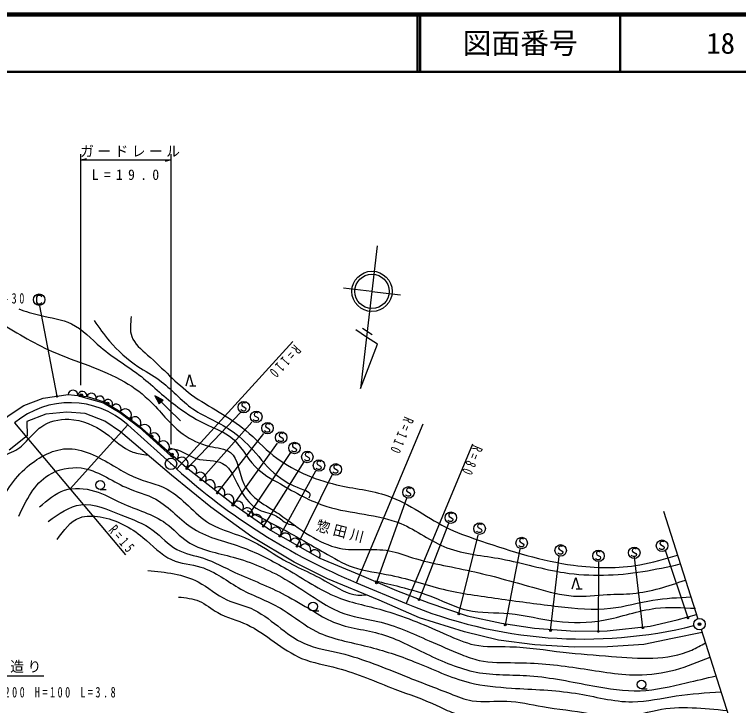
# Model space of a CAD drawing. Units: millimetres, scale not verified. Extents: x 40000 to 680000, y 20000 to 380000.
# Drawn here: x 438670 to 564600, y 259760 to 380000 of the extents above; entities that cross this region are included whole.
import ezdxf
from ezdxf.enums import TextEntityAlignment as Align

# ---------------------------------------------------------------- set-up
doc = ezdxf.new("R2010")
doc.units = ezdxf.units.MM
doc.header["$LTSCALE"] = 1000
doc.header["$PDMODE"] = 32
doc.header["$PDSIZE"] = 500
for name, color, linetype, lineweight in [('M-BGD', 7, 'Continuous', 25), ('M-TTL', 2, 'Continuous', 140), ('M-TTL-LINE', 7, 'Continuous', 50)]:
    doc.layers.add(name, color=color, linetype=linetype, lineweight=lineweight)
doc.layers.add('M-OTRS', color=6, linetype='Continuous')
doc.layers.add('M-TTL-TXT', color=7, linetype='Continuous')
doc.styles.add('ＭＳ ゴシック', font='')
doc.styles.get('ＭＳ ゴシック').set_extended_font_data('MS Gothic')

msp = doc.modelspace()

# ---------------------------------------------------------------- linework, layer by layer
at = {"layer": 'M-BGD'}
for p, q in [((450212, 315503), (450212, 355684)), ((465864, 355684), (465864, 305224)), ((450212, 354684), (451212, 354964)), ((450212, 354684), (465864, 354684)), ((465864, 354684), (464864, 354404)), ((501780, 339769), (500851, 331823)), ((500851, 331823), (495885, 332404)), ((500851, 331823), (498876, 314938)), ((500851, 331823), (505817, 331243)), ((443020, 329316), (446064, 313565)), ((499201, 325419), (500874, 324323)), ((487095, 323092), (466879, 300925)), ((469192, 315386), (470232, 315386)), ((447985, 313860), (451288, 313536)), ((449923, 313583), (450212, 313503)), ((467520, 309318), (463105, 313623)), ((450212, 313503), (454155, 312410)), ((451288, 313536), (454268, 312629)), ((454155, 312410), (457006, 310731)), ((454268, 312629), (457053, 310945)), ((457006, 310731), (460364, 308174)), ((457053, 310945), (460486, 308289)), ((468660, 300964), (477980, 310752)), ((438670, 308929), (457987, 285976)), ((448329, 297453), (458373, 308594)), ((458373, 308594), (466879, 300925)), ((479944, 309058), (471088, 299013)), ((498170, 281110), (509724, 308796)), ((460364, 308174), (465864, 303224)), ((460486, 308289), (468576, 301164)), ((473950, 296715), (482045, 307093)), ((484348, 305399), (476638, 294617)), ((518322, 305208), (506768, 277522)), ((479370, 292796), (486720, 303773)), ((465864, 303224), (466087, 303024)), ((468576, 301164), (476673, 294881)), ((489023, 302147), (481949, 290932)), ((484811, 289240), (491063, 300570)), ((493909, 299961), (487803, 287463)), ((453592, 297371), (454592, 297371)), ((476673, 294881), (483216, 290281)), ((501635, 281089), (506917, 295828)), ((551551, 293562), (557518, 274867)), ((514167, 291424), (509028, 278184)), ((483216, 290281), (491766, 285423)), ((515966, 275713), (519323, 289391)), ((526573, 286952), (524031, 273805)), ((551844, 286817), (555809, 275010)), ((531911, 272808), (533416, 285665)), ((540259, 284716), (540213, 272651)), ((547955, 273289), (546492, 285597)), ((498170, 281110), (506768, 277522)), ((536374, 280045), (537414, 280045)), ((490595, 276212), (491595, 276212)), ((558126, 272961), (564233, 253831)), ((547720, 262662), (548720, 262662))]:
    msp.add_line(p, q, dxfattribs=at)
for points in [[(443403, 330863), (443323, 330983), (443163, 331103), (442803, 331103), (442643, 330983), (442523, 330823), (442523, 329943), (442643, 329783), (442803, 329663), (443163, 329663), (443323, 329743), (443403, 329863)], [(498876, 314938), (501792, 322652), (499921, 323878), (498051, 325103)], [(468512, 315386), (469112, 317386), (469712, 315386)], [(414586, 293843), (418343, 294750), (420999, 296304), (423824, 298314), (437556, 310168), (440277, 311981), (443645, 313212), (447985, 313860)], [(449923, 313583), (449846, 313605), (449800, 313628), (449750, 313673), (449720, 313712), (449702, 313759), (449689, 313825), (449692, 313876), (449700, 313905)], [(478877, 312324), (478797, 312404), (478637, 312444), (478477, 312444), (478237, 312324), (478197, 312084), (478277, 311884), (478837, 311564), (478917, 311364), (478877, 311124), (478677, 311004), (478397, 311004), (478157, 311124), (478077, 311244)], [(558281, 272476), (553094, 271415), (548106, 270378), (541823, 269990), (535993, 269925), (529192, 270314), (522844, 271156), (516949, 272581), (509112, 275042), (502094, 278087), (493091, 281779), (487326, 284694), (479941, 289098), (472795, 294281), (465993, 299851), (457119, 307354), (454399, 309232), (450965, 310593), (447791, 310787), (444099, 310463), (440796, 309168), (440860, 306706), (437751, 304180)], [(481045, 310630), (480965, 310710), (480805, 310750), (480645, 310750), (480405, 310630), (480365, 310390), (480445, 310190), (481005, 309870), (481085, 309670), (481045, 309430), (480845, 309310), (480565, 309310), (480325, 309430), (480245, 309550)], [(483010, 308665), (482930, 308745), (482770, 308785), (482610, 308785), (482370, 308665), (482330, 308425), (482410, 308225), (482970, 307905), (483050, 307705), (483010, 307465), (482810, 307345), (482530, 307345), (482290, 307465), (482210, 307585)], [(485381, 307039), (485301, 307119), (485141, 307159), (484981, 307159), (484741, 307039), (484701, 306799), (484781, 306599), (485341, 306279), (485421, 306079), (485381, 305839), (485181, 305719), (484901, 305719), (484661, 305839), (484581, 305959)], [(487685, 305210), (487605, 305290), (487445, 305330), (487285, 305330), (487045, 305210), (487005, 304970), (487085, 304770), (487645, 304450), (487725, 304250), (487685, 304010), (487485, 303890), (487205, 303890), (486965, 304010), (486885, 304130)], [(489920, 303652), (489840, 303732), (489680, 303772), (489520, 303772), (489280, 303652), (489240, 303412), (489320, 303212), (489880, 302892), (489960, 302692), (489920, 302452), (489720, 302332), (489440, 302332), (489200, 302452), (489120, 302572)], [(466478, 303009), (466451, 302979), (466396, 302948), (466340, 302931), (466269, 302927), (466212, 302938), (466147, 302970), (466087, 303024)], [(491953, 302161), (491873, 302241), (491713, 302281), (491553, 302281), (491313, 302161), (491273, 301921), (491353, 301721), (491913, 301401), (491993, 301201), (491953, 300961), (491753, 300841), (491473, 300841), (491233, 300961), (491153, 301081)], [(494866, 301484), (494786, 301564), (494626, 301604), (494466, 301604), (494226, 301484), (494186, 301244), (494266, 301044), (494826, 300724), (494906, 300524), (494866, 300284), (494666, 300164), (494386, 300164), (494146, 300284), (494066, 300404)], [(507536, 297486), (507456, 297566), (507296, 297606), (507136, 297606), (506896, 297486), (506856, 297246), (506936, 297046), (507496, 296726), (507576, 296526), (507536, 296286), (507336, 296166), (507056, 296166), (506816, 296286), (506736, 296406)], [(514877, 293082), (514797, 293162), (514637, 293202), (514477, 293202), (514237, 293082), (514197, 292842), (514277, 292642), (514837, 292322), (514917, 292122), (514877, 291882), (514677, 291762), (514397, 291762), (514157, 291882), (514077, 292002)], [(424853, 290999), (434280, 264901), (443780, 264901)], [(519891, 291183), (519811, 291263), (519651, 291303), (519491, 291303), (519251, 291183), (519211, 290943), (519291, 290743), (519851, 290423), (519931, 290223), (519891, 289983), (519691, 289863), (519411, 289863), (519171, 289983), (519091, 290103)], [(527208, 288676), (527128, 288756), (526968, 288796), (526808, 288796), (526568, 288676), (526528, 288436), (526608, 288236), (527168, 287916), (527248, 287716), (527208, 287476), (527008, 287356), (526728, 287356), (526488, 287476), (526408, 287596)], [(533983, 287389), (533903, 287469), (533743, 287509), (533583, 287509), (533343, 287389), (533303, 287149), (533383, 286949), (533943, 286629), (534023, 286429), (533983, 286189), (533783, 286069), (533503, 286069), (533263, 286189), (533183, 286309)], [(551622, 288202), (551542, 288282), (551382, 288322), (551222, 288322), (550982, 288202), (550942, 287962), (551022, 287762), (551582, 287442), (551662, 287242), (551622, 287002), (551422, 286882), (551142, 286882), (550902, 287002), (550822, 287122)], [(540555, 286440), (540475, 286520), (540315, 286560), (540155, 286560), (539915, 286440), (539875, 286200), (539955, 286000), (540515, 285680), (540595, 285480), (540555, 285240), (540355, 285120), (540075, 285120), (539835, 285240), (539755, 285360)], [(546788, 286982), (546708, 287062), (546548, 287102), (546388, 287102), (546148, 286982), (546108, 286742), (546188, 286542), (546748, 286222), (546828, 286022), (546788, 285782), (546588, 285662), (546308, 285662), (546068, 285782), (545988, 285902)], [(491766, 285423), (498632, 282556), (505110, 279771), (510738, 277633), (517410, 275366), (523369, 274071), (529134, 273229), (536195, 272710), (541765, 272775), (549207, 273552), (553936, 274654), (557285, 275598)], [(535694, 280045), (536294, 282045), (536894, 280045)]]:
    msp.add_lwpolyline(points, dxfattribs=at)
for points in [[(463105, 313623), (463844, 312232), (464514, 312919)], [(463234, 313497), (463864, 312338), (464408, 312897)], [(463363, 313371), (463884, 312445), (464302, 312874)], [(463492, 313246), (463903, 312551), (464197, 312852)], [(463620, 313120), (463923, 312657), (464091, 312829)], [(463792, 312953), (463943, 312764), (463985, 312807)]]:
    msp.add_lwpolyline(points, close=True, dxfattribs=at)
for centre, radius in [((500851, 331823), 3500), ((500851, 331823), 3000), ((442963, 330383), 1000), ((446064, 313565), 150), ((446064, 313565), 90), ((446064, 313565), 30), ((450279, 313744), 250), ((450279, 313744), 150), ((450279, 313744), 50), ((454853, 312289), 250), ((454853, 312289), 150), ((454853, 312289), 50), ((478557, 311684), 1000), ((458836, 309651), 250), ((458836, 309651), 150), ((480725, 309990), 1000), ((458836, 309651), 50), ((482690, 308025), 1000), ((485061, 306399), 1000), ((462497, 306591), 250), ((462497, 306591), 150), ((462497, 306591), 50), ((487365, 304570), 1000), ((466032, 303410), 250), ((466032, 303410), 150), ((489600, 303012), 1000), ((465888, 301818), 1000), ((466032, 303410), 50), ((491633, 301521), 1000), ((465888, 301818), 40), ((468660, 300964), 150), ((468660, 300964), 90), ((468660, 300964), 30), ((494546, 300844), 1000), ((453592, 298131), 760), ((471088, 299013), 150), ((471088, 299013), 90), ((471088, 299013), 30), ((507216, 296846), 1000), ((473950, 296715), 150), ((473950, 296715), 90), ((473950, 296715), 30), ((476638, 294617), 150), ((476638, 294617), 90), ((476638, 294617), 30), ((514557, 292442), 1000), ((479370, 292796), 150), ((479370, 292796), 90), ((479370, 292796), 30), ((481949, 290932), 150), ((481949, 290932), 90), ((481949, 290932), 30), ((519571, 290543), 1000), ((484811, 289240), 150), ((484811, 289240), 90), ((484811, 289240), 30), ((526888, 288036), 1000), ((551302, 287562), 1000), ((487803, 287463), 150), ((487803, 287463), 90), ((487803, 287463), 30), ((533663, 286749), 1000), ((546468, 286342), 1000), ((540235, 285800), 1000), ((501635, 281089), 150), ((501635, 281089), 90), ((501635, 281089), 30), ((509028, 278184), 150), ((490595, 276972), 760), ((509028, 278184), 90), ((509028, 278184), 30), ((515966, 275713), 150), ((515966, 275713), 90), ((515966, 275713), 30), ((555809, 275010), 150), ((555809, 275010), 90), ((555809, 275010), 30), ((557822, 273914), 1000), ((524031, 273805), 150), ((524031, 273805), 90), ((524031, 273805), 30), ((547955, 273289), 150), ((547955, 273289), 90), ((547955, 273289), 30), ((557822, 273914), 40), ((531911, 272808), 150), ((531911, 272808), 90), ((531911, 272808), 30), ((540213, 272651), 150), ((540213, 272651), 90), ((540213, 272651), 30), ((547720, 263422), 760)]:
    msp.add_circle(centre, radius, dxfattribs=at)
for centre, radius, start, end in [((448831, 313777), 850, 354.40066, 174.40066), ((450473, 313616), 800, 354.40066, 174.40066), ((452054, 313303), 800, 343.07249, 163.07249), ((453537, 312852), 750, 343.07249, 163.07249), ((448329, 297453), 15000, 47.96423, 130.0827), ((454953, 312215), 800, 328.8407, 148.8407), ((456365, 311361), 850, 328.8407, 148.8407), ((457923, 310272), 1100, 322.275, 142.275), ((459624, 308956), 1050, 322.275, 142.275), ((461312, 307562), 1100, 318.62745, 138.62745), ((462925, 306141), 1050, 318.62745, 138.62745), ((464539, 304720), 1100, 318.62745, 138.62745), ((466152, 303299), 1050, 318.62745, 138.62745), ((467766, 301878), 1100, 318.62745, 138.62745), ((469366, 300551), 1000, 322.18854, 142.18854), ((540534, 382625), 110000, 227.96423, 247.34811), ((470986, 299294), 1050, 322.18854, 142.18854), ((472605, 298037), 1000, 322.18854, 142.18854), ((474225, 296780), 1050, 322.18854, 142.18854), ((475845, 295524), 1000, 322.18854, 142.18854), ((477491, 294305), 1000, 324.89392, 144.89392), ((479127, 293155), 1000, 324.89392, 144.89392), ((480764, 292005), 1000, 324.89392, 144.89392), ((482400, 290855), 1000, 324.89392, 144.89392), ((484085, 289787), 1000, 330.39555, 150.39555), ((485780, 288824), 950, 330.39555, 150.39555), ((487476, 287861), 1000, 330.39555, 150.39555), ((489215, 286873), 1000, 330.39555, 150.39555), ((490910, 285910), 950, 330.39555, 150.39555), ((537638, 351326), 80000, 247.30183, 283.89774)]:
    msp.add_arc(centre, radius, start, end, dxfattribs=at)
for points, knots in [([(439406, 328754), (440619, 328355), (441832, 327956), (443091, 327656), (444954, 327210), (446918, 326980), (448586, 326169), (450499, 325237), (452021, 323540), (453693, 322096), (455938, 320204), (458458, 318768), (460739, 316989), (462884, 315262), (464851, 313303), (467074, 311688), (468744, 310444), (470531, 309360), (472440, 308456), (473782, 307839), (475203, 307333), (476318, 306452), (478012, 305125), (478996, 302936), (480520, 301345), (481756, 300077), (483338, 299197), (484913, 298328), (487520, 296790), (490159, 295310), (492994, 294385), (497207, 293108), (501825, 293078), (505858, 291411), (508625, 290265), (511102, 288324), (513874, 287209), (516858, 286072), (520165, 285864), (523373, 285270), (527057, 284566), (530622, 283439), (534298, 282878), (538783, 282194), (543434, 282354), (547939, 283072), (550142, 283423), (552310, 283908), (554478, 284392)], [0, 0, 0, 0, 1, 1, 1, 2, 2, 2, 3, 3, 3, 4, 4, 4, 5, 5, 5, 6, 6, 6, 7, 7, 7, 8, 8, 8, 9, 9, 9, 10, 10, 10, 11, 11, 11, 12, 12, 12, 13, 13, 13, 14, 14, 14, 15, 15, 15, 16, 16, 16, 16]), ([(458990, 327462), (458840, 326234), (458690, 325006), (459054, 323971), (459499, 322707), (460709, 321731), (461834, 320738), (464552, 318342), (466776, 315854), (469462, 313821), (472554, 311667), (476016, 310033), (478900, 307615), (480553, 306246), (482010, 304623), (483684, 303284), (486836, 300767), (490694, 299123), (494670, 298177), (497668, 297480), (500765, 297238), (503591, 296238), (507410, 294930), (510700, 292215), (514387, 290442), (516159, 289617), (518015, 289001), (519879, 288373), (525112, 286567), (530410, 284917), (535911, 284171), (539730, 283653), (543647, 283570), (547417, 284236), (549641, 284628), (551813, 285281), (553985, 285934)], [0, 0, 0, 0, 1, 1, 1, 2, 2, 2, 3, 3, 3, 4, 4, 4, 5, 5, 5, 6, 6, 6, 7, 7, 7, 8, 8, 8, 9, 9, 9, 10, 10, 10, 11, 11, 11, 12, 12, 12, 12]), ([(435566, 326750), (438702, 324813), (441838, 322876), (445198, 321385), (449365, 319535), (453878, 318370), (457804, 316084), (459511, 315090), (461108, 313883), (462523, 312464), (464377, 310628), (465913, 308427), (468018, 306969), (469353, 305974), (470895, 305260), (472620, 304856), (473913, 304566), (475336, 304476), (476227, 303801), (477645, 302738), (477697, 300175), (478555, 298307), (479744, 295833), (482397, 294615), (484693, 293092), (486501, 291808), (488185, 290465), (490058, 289343), (491667, 288381), (493369, 287518), (495165, 287145), (497972, 286574), (501003, 287206), (503828, 286692), (505215, 286440), (506547, 285906), (507900, 285464), (511458, 284378), (515145, 283849), (518757, 283007), (522337, 282182), (525858, 281166), (529424, 280163), (531559, 279562), (533706, 278948), (535888, 278805), (537832, 278687), (539801, 278962), (541772, 279064), (543265, 279141), (544759, 279119), (546232, 279258), (549343, 279551), (552360, 280563), (555377, 281575)], [0, 0, 0, 0, 1, 1, 1, 2, 2, 2, 3, 3, 3, 4, 4, 4, 5, 5, 5, 6, 6, 6, 7, 7, 7, 8, 8, 8, 9, 9, 9, 10, 10, 10, 11, 11, 11, 12, 12, 12, 13, 13, 13, 14, 14, 14, 15, 15, 15, 16, 16, 16, 17, 17, 17, 18, 18, 18, 18]), ([(452522, 326752), (453381, 325521), (454239, 324291), (455212, 323150), (456639, 321476), (458311, 319996), (460144, 318770), (461378, 317946), (462684, 317237), (463878, 316373), (465949, 314866), (467625, 312822), (469716, 311356), (471905, 309848), (474530, 308947), (476677, 307392), (478143, 306343), (479420, 305033), (480642, 303658), (482013, 302104), (483278, 300410), (484975, 299324), (486099, 298478), (487315, 297911), (488986, 297296), (489456, 297123), (489963, 296946), (490046, 296604), (490099, 296387), (489980, 296104), (489862, 295821)], [0, 0, 0, 0, 1, 1, 1, 2, 2, 2, 3, 3, 3, 4, 4, 4, 5, 5, 5, 6, 6, 6, 7, 7, 7, 8, 8, 8, 9, 9, 9, 10, 10, 10, 10]), ([(430361, 282085), (430311, 284787), (430260, 287488), (430620, 290101), (431045, 293186), (432043, 296146), (433400, 299152), (434032, 300552), (434741, 301962), (435921, 302772), (436808, 303373), (437952, 303637), (438895, 304194), (439847, 304739), (440603, 305557), (441351, 306392), (441949, 307033), (442526, 307689), (443226, 308202), (444583, 309217), (446415, 309654), (448139, 309559), (450439, 309479), (452601, 308537), (454474, 307168), (456081, 305993), (457475, 304503), (459258, 303871), (460066, 303584), (460953, 303473), (461841, 303362)], [0, 0, 0, 0, 1, 1, 1, 2, 2, 2, 3, 3, 3, 4, 4, 4, 5, 5, 5, 6, 6, 6, 7, 7, 7, 8, 8, 8, 9, 9, 9, 10, 10, 10, 10]), ([(434175, 285317), (434505, 288207), (434834, 291098), (435792, 293786), (436799, 296615), (438502, 299221), (440899, 301285), (442986, 303083), (445601, 304469), (448139, 304452), (451032, 304436), (453790, 302673), (456413, 301155), (457429, 300555), (458409, 299992), (459452, 299539), (461323, 298710), (463421, 298338), (465205, 297406), (467941, 295934), (469909, 293090), (472571, 291459), (474707, 290192), (477270, 289665), (479553, 288614), (481453, 287710), (483184, 286485), (484983, 285382), (487638, 283871), (490443, 282745), (493193, 281180), (494869, 280227), (496524, 279110), (498365, 278982), (498844, 278949), (499336, 278983), (499828, 279016)], [0, 0, 0, 0, 1, 1, 1, 2, 2, 2, 3, 3, 3, 4, 4, 4, 5, 5, 5, 6, 6, 6, 7, 7, 7, 8, 8, 8, 9, 9, 9, 10, 10, 10, 11, 11, 11, 12, 12, 12, 12]), ([(465566, 304599), (466228, 304465), (466890, 304331), (467505, 304082), (468454, 303698), (469291, 303040), (470285, 302724), (471783, 302247), (473635, 302546), (474875, 301884), (476388, 301072), (477043, 298932), (478042, 297165), (478853, 295731), (479852, 294465), (481210, 293803), (482157, 293344), (483315, 293240), (484248, 292704), (484880, 292341), (485409, 291780), (486058, 291476), (486514, 291262), (487030, 291175), (487545, 291088)], [0, 0, 0, 0, 1, 1, 1, 2, 2, 2, 3, 3, 3, 4, 4, 4, 5, 5, 5, 6, 6, 6, 7, 7, 7, 8, 8, 8, 8]), ([(439408, 292687), (440751, 295505), (442095, 298323), (444580, 299863), (446215, 300876), (448345, 301335), (450269, 301091), (453063, 300736), (455422, 298894), (458026, 297729), (459791, 296952), (461645, 296535), (463262, 295661), (465655, 294276), (467520, 291960), (469856, 290489), (472446, 288872), (475602, 288270), (478519, 287192), (481136, 286204), (483606, 284923), (486018, 283507), (488955, 281812), (491762, 279833), (494874, 278594), (497559, 277529), (500480, 277036), (503274, 276202), (506916, 275139), (510375, 273610), (513876, 272065), (515445, 271375), (517016, 270661), (518660, 270320), (520644, 269906), (522737, 270048), (524801, 269996), (527940, 269922), (531012, 269432), (534107, 269027), (536889, 268743), (539654, 268539), (542511, 268316), (547255, 267944), (552254, 267517), (556474, 269415), (557286, 269780), (558070, 270231), (558854, 270683)], [0, 0, 0, 0, 1, 1, 1, 2, 2, 2, 3, 3, 3, 4, 4, 4, 5, 5, 5, 6, 6, 6, 7, 7, 7, 8, 8, 8, 9, 9, 9, 10, 10, 10, 11, 11, 11, 12, 12, 12, 13, 13, 13, 14, 14, 14, 15, 15, 15, 16, 16, 16, 16]), ([(443032, 294303), (444386, 295495), (445739, 296686), (447364, 297212), (448995, 297740), (450900, 297598), (452600, 297083), (454253, 296582), (455712, 295729), (457254, 295014), (459876, 293787), (462733, 293118), (465012, 291459), (466313, 290475), (467427, 289188), (468761, 288291), (471048, 286758), (473963, 286333), (476713, 285576), (479894, 284677), (482901, 283410), (485698, 281762), (487695, 280646), (489568, 279314), (491516, 278077), (492742, 277290), (493994, 276535), (495330, 276008), (497397, 275186), (499673, 274930), (501856, 274392), (504957, 273640), (507876, 272345), (510777, 271031), (512648, 270225), (514501, 269396), (516401, 268639), (517417, 268229), (518447, 267842), (519504, 267605), (521513, 267152), (523622, 267247), (525710, 267217), (529328, 267194), (532877, 266871), (536438, 266312), (539949, 265833), (543441, 265077), (546975, 265083), (549214, 265088), (551470, 265398), (553634, 265988), (555696, 266551), (557673, 267368), (559651, 268185)], [0, 0, 0, 0, 1, 1, 1, 2, 2, 2, 3, 3, 3, 4, 4, 4, 5, 5, 5, 6, 6, 6, 7, 7, 7, 8, 8, 8, 9, 9, 9, 10, 10, 10, 11, 11, 11, 12, 12, 12, 13, 13, 13, 14, 14, 14, 15, 15, 15, 16, 16, 16, 17, 17, 17, 18, 18, 18, 18]), ([(444523, 291782), (446373, 293112), (448223, 294443), (450212, 294691), (452453, 294971), (454871, 293877), (457194, 292946), (459210, 292137), (461155, 291449), (462818, 290230), (464213, 289162), (465394, 287763), (466891, 286934), (468292, 286154), (469974, 285885), (471545, 285382), (473439, 284746), (475181, 283780), (476975, 282926), (479904, 281595), (482935, 280485), (485767, 278982), (487327, 278162), (488836, 277245), (490357, 276332), (491599, 275577), (492844, 274811), (494171, 274263), (496799, 273179), (499766, 272990), (502507, 272169), (505233, 271371), (507744, 269994), (510329, 268742), (513134, 267417), (515996, 266145), (518991, 265575), (522017, 264992), (525191, 265174), (528300, 264928), (532006, 264665), (535616, 263864), (539286, 263183), (542014, 262703), (544764, 262246), (547496, 262343), (550189, 262438), (552864, 263072), (555512, 263700), (557246, 264112), (558968, 264521), (560690, 264930)], [0, 0, 0, 0, 1, 1, 1, 2, 2, 2, 3, 3, 3, 4, 4, 4, 5, 5, 5, 6, 6, 6, 7, 7, 7, 8, 8, 8, 9, 9, 9, 10, 10, 10, 11, 11, 11, 12, 12, 12, 13, 13, 13, 14, 14, 14, 15, 15, 15, 16, 16, 16, 17, 17, 17, 17]), ([(479137, 293674), (481261, 292593), (483384, 291511), (485472, 290377), (487843, 289089), (490168, 287734), (492519, 286369), (494154, 285420), (495801, 284466), (497561, 283848), (499668, 283113), (501942, 282876), (504155, 282426), (507448, 281753), (510604, 280610), (513852, 279840), (517000, 279142), (520213, 278749), (523416, 278288), (526687, 277832), (529945, 277367), (533242, 276995), (536280, 276643), (539352, 276326), (542357, 276672), (544829, 276957), (547255, 277690), (549723, 278094), (551897, 278451), (554103, 278552), (556310, 278653)], [0, 0, 0, 0, 1, 1, 1, 2, 2, 2, 3, 3, 3, 4, 4, 4, 5, 5, 5, 6, 6, 6, 7, 7, 7, 8, 8, 8, 9, 9, 9, 10, 10, 10, 10]), ([(446087, 288631), (447236, 290244), (448384, 291856), (450030, 292446), (451097, 292828), (452374, 292780), (453586, 292575), (456393, 292100), (458856, 290785), (461020, 289019), (462686, 287606), (464131, 285965), (465998, 285141), (467556, 284434), (469420, 284349), (471104, 283848), (473611, 283060), (475725, 281352), (478022, 280034), (480441, 278730), (483043, 277818), (485391, 276414), (487363, 275194), (489164, 273650), (491206, 272621), (493924, 271263), (497057, 270795), (500062, 270035), (502850, 269337), (505552, 268454), (508207, 267385), (511395, 266144), (514485, 264575), (517775, 263765), (520164, 263171), (522658, 262972), (525141, 262795), (528865, 262552), (532574, 262477), (536260, 261890), (539571, 261370), (542856, 260377), (546151, 260403), (548687, 260423), (551229, 261048), (553779, 261438), (556374, 261834), (558977, 261989), (561580, 262143)], [0, 0, 0, 0, 1, 1, 1, 2, 2, 2, 3, 3, 3, 4, 4, 4, 5, 5, 5, 6, 6, 6, 7, 7, 7, 8, 8, 8, 9, 9, 9, 10, 10, 10, 11, 11, 11, 12, 12, 12, 13, 13, 13, 14, 14, 14, 15, 15, 15, 16, 16, 16, 16]), ([(461852, 283266), (464938, 282963), (468024, 282660), (470644, 281262), (472348, 280353), (473855, 278980), (475622, 278159), (476945, 277544), (478415, 277238), (479759, 276672), (483163, 275175), (485771, 272020), (489133, 270531), (491086, 269688), (493280, 269378), (495400, 268872), (499325, 267877), (503048, 266330), (506777, 264799), (509337, 263808), (511888, 262825), (514470, 261825), (515722, 261326), (516982, 260818), (518284, 260597), (520238, 260269), (522289, 260600), (524296, 260533), (526392, 260459), (528438, 259950), (530499, 259563), (533205, 259125), (535924, 258883), (538644, 258399), (540328, 258080), (542014, 257667), (543686, 257688), (545956, 257717), (548202, 258543), (550474, 258981), (554467, 259751), (558542, 259322), (562617, 258892)], [0, 0, 0, 0, 1, 1, 1, 2, 2, 2, 3, 3, 3, 4, 4, 4, 5, 5, 5, 6, 6, 6, 7, 7, 7, 8, 8, 8, 9, 9, 9, 10, 10, 10, 11, 11, 11, 12, 12, 12, 13, 13, 13, 14, 14, 14, 14]), ([(501444, 281456), (502868, 281121), (504292, 280787), (505707, 280422), (507718, 279902), (509712, 279320), (511654, 278547), (513591, 277776), (515477, 276815), (517472, 276349), (519804, 275817), (522289, 275997), (524713, 275767), (527504, 275499), (530213, 274730), (532987, 274410), (535692, 274104), (538453, 274124), (541133, 274603), (544185, 275150), (547134, 276293), (550179, 276672), (552449, 276955), (554773, 276813), (557096, 276672)], [0, 0, 0, 0, 1, 1, 1, 2, 2, 2, 3, 3, 3, 4, 4, 4, 5, 5, 5, 6, 6, 6, 7, 7, 7, 8, 8, 8, 8]), ([(467222, 278633), (468454, 278513), (469687, 278392), (470777, 277922), (471921, 277429), (472908, 276552), (474010, 275918), (475605, 274999), (477441, 274591), (479117, 273849), (482481, 272259), (485229, 269387), (488619, 267967), (490578, 267170), (492737, 266827), (494822, 266286), (498265, 265344), (501525, 263898), (504842, 262601), (507292, 261691), (509767, 260858), (512147, 259757), (513112, 259308), (514062, 258818), (515056, 258464), (516959, 257786), (519024, 257608), (521064, 257430), (523041, 257257), (524994, 257085), (526947, 256912)], [0, 0, 0, 0, 1, 1, 1, 2, 2, 2, 3, 3, 3, 4, 4, 4, 5, 5, 5, 6, 6, 6, 7, 7, 7, 8, 8, 8, 9, 9, 9, 10, 10, 10, 10])]:
    msp.add_open_spline(points, degree=3, knots=knots, dxfattribs=at)
at = {"layer": 'M-OTRS'}
msp.add_point((557822, 273914), dxfattribs=at)
at = {"layer": 'M-TTL'}
msp.add_line((680000, 380000), (40000, 380000), dxfattribs=at)
at = {"layer": 'M-TTL-LINE'}
for p, q in [((508747, 380000), (508747, 370000)), ((509247, 380000), (509247, 370000)), ((543997, 380000), (543997, 370000)), ((40000, 370000), (680000, 370000))]:
    msp.add_line(p, q, dxfattribs=at)

# ---------------------------------------------------------------- texts
at = {"layer": 'M-BGD', "char_height": 1833, "attachment_point": 7, "style": 'ＭＳ ゴシック'}
for s, insert in [('\\T1.26;\\W0.95;ガードレール', (450101, 355184)), ('\\T1.78;\\W0.95;L=19.0', (452101, 351183)), ('\\T1.54;\\W0.7;C\\~NO.5-30', (428760, 329675)), ('\\T1.27;\\W0.95;石造り', (434915, 265419)), ('\\T1.51;\\W0.7;W=200\\~H=100\\~L=3.8', (434304, 261138))]:
    msp.add_mtext(s, dxfattribs=dict(at, insert=insert))
for s, insert, rotation in [('\\T1.61;\\W0.7;R=110', (487317, 322689), 227), ('\\T1.61;\\W0.7;R=110', (506470, 310169), 247.3), ('\\T1.65;\\W0.7;R=80', (518455, 305210), 247.5), ('\\T1.27;\\W0.95;惣田川', (490952, 290059), 345.4), ('\\T1.65;\\W0.7;R=15', (454893, 290169), 310.7)]:
    msp.add_mtext(s, dxfattribs=dict(at, insert=insert, rotation=rotation))
at = {"layer": 'M-TTL-TXT', "style": 'ＭＳ ゴシック'}
for s, p in [('図面番号', (526622, 375000)), ('18', (561497, 375000))]:
    msp.add_text(s, height=3666, dxfattribs=at).set_placement(p, align=Align.MIDDLE_CENTER)

doc.saveas('drawing.dxf')
